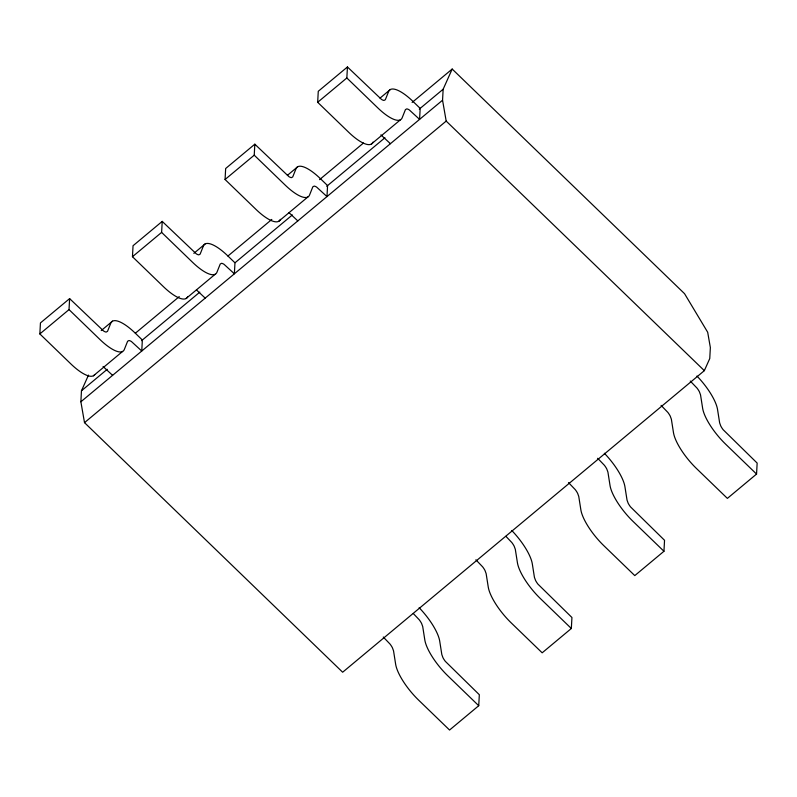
<?xml version="1.0" encoding="UTF-8"?>
<svg xmlns="http://www.w3.org/2000/svg" width="797" height="797" viewBox="0 0 797 797"><rect width="100%" height="100%" fill="white"/><g stroke="black" fill="none" stroke-linecap="round" stroke-linejoin="round"><path stroke-width="1.2" d="M94.733 374.6A35.028 11.088 50.2 0 1 70.784 363.84L39.85 333.933L40.448 322.934L69.618 298.616L103.68 331.054A10.012 3.168 50.2 0 0 106.19 332.07L107.515 331.363L110.803 323.154A35.028 11.088 50.2 0 1 135.181 333.086L142.354 340.02L141.756 351.019L131.455 341.554A10.012 3.168 50.2 0 0 128.945 340.538L127.62 341.246L124.332 349.455A35.028 11.088 50.2 0 1 99.954 339.522L69.02 309.605L69.618 298.616M412.109 102.464L452.188 69.05L684.543 293.675L707.686 332.249L710.356 347.552L709.758 358.54L704.339 370.655L342.65 672.22L84.512 422.649L80.876 401.788L81.463 390.789L88.497 375.098M187.773 296.554A35.028 11.088 50.2 0 1 163.395 286.621L132.461 256.714L133.049 245.725L162.219 221.397L196.291 253.835A10.012 3.168 50.2 0 0 198.792 254.861L200.127 254.153L203.404 245.934A35.028 11.088 50.2 0 1 227.793 255.877L234.966 262.811L234.368 273.799L224.057 264.335A10.012 3.168 50.2 0 0 221.556 263.319L220.231 264.026L216.943 272.235A35.028 11.088 50.2 0 1 192.565 262.303L161.622 232.395L162.219 221.397M280.385 219.344A35.028 11.088 50.2 0 1 256.006 209.412L225.063 179.494L225.661 168.506L254.831 144.187L288.903 176.625A10.012 3.168 50.2 0 0 291.403 177.641L292.728 176.934L296.016 168.725A35.028 11.088 50.2 0 1 320.394 178.658L327.577 185.591L326.979 196.59L316.668 187.126A10.012 3.168 50.2 0 0 314.167 186.1L312.832 186.807L309.555 195.026A35.028 11.088 50.2 0 1 285.177 185.083L254.233 155.176L254.831 144.187M372.996 142.125A35.028 11.088 50.2 0 1 348.608 132.192L317.674 102.285L318.272 91.286L347.442 66.968L381.504 99.406A10.012 3.168 50.2 0 0 384.015 100.422L385.34 99.715L388.627 91.506A35.028 11.088 50.2 0 1 413.005 101.438L420.178 108.382L419.581 119.371L409.279 109.906A10.012 3.168 50.2 0 0 406.769 108.89L405.444 109.597L402.156 117.807A35.028 11.088 50.2 0 1 377.778 107.874L346.844 77.967L347.442 66.968M704.339 370.655L446.19 121.084L442.554 100.223L443.152 89.224L452.188 69.05M383.267 637.022L390.052 644.086A10.012 3.168 50.2 0 1 392.413 647.762L393.539 650.84L395.651 664.27A35.028 11.088 50.2 0 0 418.624 700.125L449.558 730.032L478.728 705.714L479.326 694.715L445.304 661.331A10.012 3.168 50.2 0 1 442.943 657.645L441.827 654.566L439.715 641.137A35.028 11.088 50.2 0 0 419.142 607.703M475.879 559.803L482.663 566.866A10.012 3.168 50.2 0 1 485.024 570.552L486.14 573.631L488.252 587.06A35.028 11.088 50.2 0 0 511.236 622.905L542.169 652.813L571.339 628.494L571.937 617.506L537.915 584.111A10.012 3.168 50.2 0 1 535.554 580.425L534.428 577.347L532.316 563.917A35.028 11.088 50.2 0 0 511.754 530.483M568.49 482.593L575.265 489.647A10.012 3.168 50.2 0 1 577.626 493.333L578.752 496.411L580.864 509.841A35.028 11.088 50.2 0 0 603.837 545.686L634.781 575.603L663.951 551.275L664.539 540.286L630.527 506.892A10.012 3.168 50.2 0 1 628.166 503.216L627.04 500.137L624.928 486.708A35.028 11.088 50.2 0 0 604.355 453.264M661.092 405.374L667.876 412.438A10.012 3.168 50.2 0 1 670.237 416.114L671.363 419.192L673.475 432.622A35.028 11.088 50.2 0 0 696.448 468.477L727.382 498.384L756.552 474.066L757.15 463.067L723.128 429.683A10.012 3.168 50.2 0 1 720.777 425.997L719.651 422.918L717.539 409.489A35.028 11.088 50.2 0 0 696.967 376.054M39.85 333.933L69.02 309.605M132.461 256.714L161.622 232.395M225.063 179.494L254.233 155.176M317.674 102.285L346.844 77.967M101.229 330.576L112.526 321.161M193.84 253.356L205.138 243.942M287.388 175.36L297.739 166.732M380 98.141L390.351 89.513M135.36 333.216L179.255 296.614M227.922 256.036L271.827 219.434M319.537 179.644L363.442 143.042M93.438 375.766L122.608 351.447M186.05 298.546L215.22 274.228M278.661 221.337L307.831 197.008M371.272 144.118L400.433 119.799M81.463 390.789L107.236 369.31M141.587 340.668L199.798 292.13M235.115 262.691L292.369 214.941M326.72 186.299L384.941 137.761M419.292 109.119L443.152 89.224M80.876 401.788L442.554 100.223M84.512 422.649L446.19 121.084M380.896 134.862L390.42 143.689M289.072 212.709L297.809 220.908M196.46 289.919L205.198 298.118M103.072 366.5L112.596 375.337M690.262 381.056L697.046 388.119A10.012 3.168 50.2 0 1 699.407 391.795L700.533 394.874L702.645 408.303A35.028 11.088 50.2 0 0 725.619 444.158L756.552 474.066M597.65 458.275L604.435 465.328A10.012 3.168 50.2 0 1 606.796 469.015L607.922 472.093L610.034 485.522A35.028 11.088 50.2 0 0 633.007 521.368L663.951 551.275M505.916 536.321L511.833 542.548A10.012 3.168 50.2 0 1 514.185 546.224L515.31 549.302L517.422 562.732A35.028 11.088 50.2 0 0 540.406 598.587L571.339 628.494M413.304 613.541L419.222 619.757A10.012 3.168 50.2 0 1 421.583 623.443L422.709 626.522L424.811 639.951A35.028 11.088 50.2 0 0 447.794 675.796L478.728 705.714"/></g></svg>
